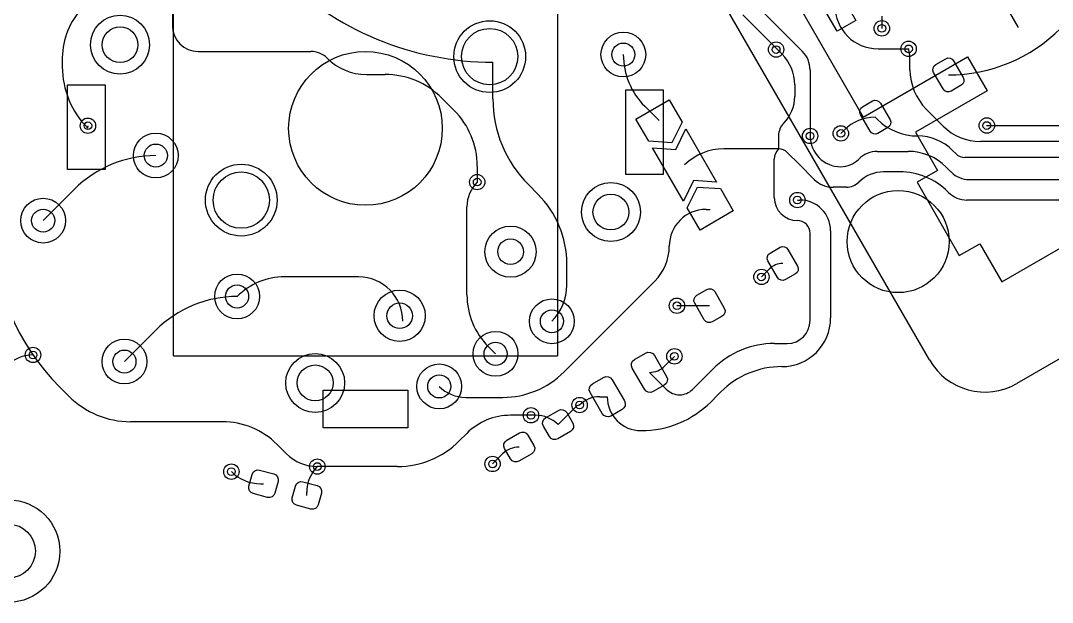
# Model space of a CAD drawing. Header units: millimetres. Extents: x -171 to 83, y -111 to 20.
# Drawn here: x -147.83 to -107.54, y -111.28 to -88.58 of the extents above; entities that cross this region are included whole.
import ezdxf

# ---------------------------------------------------------------- set-up
doc = ezdxf.new("R2010")
doc.units = ezdxf.units.MM
doc.layers.add('livello 5', color=18, linetype='Continuous', lineweight=25, true_color=0x000000)
doc.layers.add('livello 6', color=18, linetype='Continuous', lineweight=25, true_color=0x000000)

msp = doc.modelspace()

# ---------------------------------------------------------------- linework, layer by layer
at = {"layer": 'livello 5', "color": 250, "true_color": 0x3d3d3d, "flags": 128}
for points in [[(-112.3388, -101.8256), (-128.8633, -73.2043)], [(-108.8615, -88.8489), (-115.861, -76.7254)], [(-121.9233, -80.2249), (-114.9233, -92.3492)], [(-141.8612, -101.6597), (-141.8612, -84.1597)], [(-126.8612, -84.1597), (-126.8612, -101.6597)], [(-114.9233, -92.3492), (-110.8537, -89.9997)], [(-110.8537, -89.9997), (-110.0912, -91.3204)], [(-145.9912, -91.0871), (-144.5312, -91.0871)], [(-145.9912, -94.3871), (-145.9912, -91.0871)], [(-144.5312, -91.0871), (-144.5312, -94.3871)], [(-124.1912, -91.2871), (-122.7312, -91.2871)], [(-124.1912, -94.5871), (-124.1912, -91.2871)], [(-122.7312, -91.2871), (-122.7312, -94.5871)], [(-110.0912, -91.3204), (-112.8886, -92.9354)], [(-112.8886, -92.9354), (-112.0266, -94.4284)], [(-144.5312, -94.3871), (-145.9912, -94.3871)], [(-122.7312, -94.5871), (-124.1912, -94.5871)], [(-112.0266, -94.4284), (-112.8226, -94.888)], [(-112.8226, -94.888), (-111.1721, -97.7467)], [(-96.7997, -95.7408), (-108.9238, -102.7407)], [(-111.1721, -97.7467), (-110.3761, -97.2872)], [(-110.3761, -97.2872), (-109.5136, -98.7811)], [(-109.5136, -98.7811), (-106.7162, -97.166)], [(-141.8612, -101.6597), (-126.8612, -101.6597)], [(-136.0112, -103.0071), (-132.7112, -103.0071)], [(-136.0112, -104.4671), (-136.0112, -103.0071)], [(-132.7112, -103.0071), (-132.7112, -104.4671)], [(-132.7112, -104.4671), (-136.0112, -104.4671)]]:
    msp.add_lwpolyline(points, dxfattribs=at)
msp.add_lwpolyline([(-112.3389, -101.8256, 0.41419754), (-108.9238, -102.7407)], format="xyb", dxfattribs=at)
at = {"layer": 'livello 5', "color": 250, "true_color": 0x3d3d3d}
msp.add_circle((-134.3612, -92.7871), 3, dxfattribs=at)
at = {"layer": 'livello 6', "color": 133, "true_color": 0x37cbcb, "flags": 128}
for points in [[(-137.7591, -86.7356, 0.19891277), (-129.3865, -90.2036)], [(-145.3935, -88.0785, 0.19891952), (-146.1985, -90.0219)], [(-116.0269, -88.0046, 0.41421356), (-114.348, -89.6835)], [(-141.8985, -88.7835, 0.41421356), (-140.8985, -89.7835)], [(-111.5985, -90.7, 0.19891152), (-107.2202, -88.8864)], [(-135.8623, -90.0473, 0.19890892), (-136.4991, -89.7835)], [(-116.9985, -90.5078, 0.19891393), (-117.2985, -89.7835)], [(-113.0986, -90.1899, 0.0433203), (-113.1418, -89.7232)], [(-135.8623, -90.0473, 0.1989061), (-134.3262, -90.6835)], [(-124.2924, -89.9068, 0.19891915), (-123.456, -91.926)], [(-117.5985, -91.0835, 0.19891143), (-118.0935, -89.8885)], [(-146.1985, -90.3835, 0.19890692), (-145.2086, -92.7734)], [(-113.0986, -90.5, 0.19891225), (-112.4622, -92.0364)], [(-131.3793, -91.6027, 0.19890629), (-133.5985, -90.6835)], [(-129.3865, -91.6327, 0.19891116), (-127.9985, -94.9835)], [(-118.0302, -92.5835, 0.19890886), (-117.5985, -91.5414)], [(-129.9985, -94.2563, 0.19891248), (-130.8985, -92.0835)], [(-118.0302, -92.5835, 0.19890958), (-118.2302, -93.0663)], [(-114.4564, -92.35, 0.19892333), (-115.6661, -92.8511)], [(-114.3766, -92.4298, 0.19892059), (-112.7985, -93.0835)], [(-145.1985, -92.6835, 0.19943176), (-145.2086, -92.7078)], [(-111.7985, -92.7, 0.19891175), (-110.35, -93.3)], [(-116.9985, -93.0835, 0.41421356), (-115.7985, -94.2835)], [(-111.4328, -93.6492, 0.19891189), (-112.7985, -93.0835)], [(-142.5479, -93.8475, 0.19891229), (-145.7221, -95.1623)], [(-120.3726, -93.5835, 0.1989098), (-121.8985, -94.2156)], [(-118.2302, -93.5835, 0.19891918), (-118.3985, -93.9899)], [(-117.8888, -93.7249, 0.19891516), (-118.2302, -93.5835)], [(-114.3743, -93.6835, 0.19888856), (-115.0985, -93.9835)], [(-111.6864, -94.2956, 0.19891364), (-113.1642, -93.6835)], [(-111.2985, -93.7835, 0.19891199), (-110.9581, -93.9245)], [(-115.7985, -94.2835, 0.19889286), (-115.1157, -94.0007)], [(-114.1329, -94.4835, 0.19889381), (-115.0985, -94.8835)], [(-111.6207, -95.2613, 0.19891278), (-113.4985, -94.4835)], [(-111.4814, -94.5007, 0.19891977), (-110.7985, -94.7835)], [(-129.9985, -94.8835, 0.19892861), (-130.3985, -95.8492)], [(-116.8354, -94.7783, 0.19891588), (-116.0985, -95.0835)], [(-115.5814, -95.0835, 0.19894764), (-115.0985, -94.8835)], [(-126.4986, -98.0835, 0.19891468), (-127.6299, -95.3521)], [(-111.5986, -95.2835, 0.19891393), (-110.8743, -95.5835)], [(-118.3985, -95.4835, 0.41421356), (-117.4985, -96.3835)], [(-116.1985, -96.7835, 0.41421356), (-117.3985, -95.5835)], [(-121.0626, -95.9476, 0.41421356), (-122.4985, -97.3835)], [(-148.9485, -96.4835, 0.19891321), (-146.2969, -102.8852)], [(-116.9985, -96.8835, 0.41421356), (-117.4985, -96.3835)], [(-123.0642, -98.7492, 0.19891189), (-122.4985, -97.3835)], [(-118.0696, -98.0585, 0.19891756), (-118.5885, -98.2734)], [(-137.5302, -98.5835, 0.19890947), (-139.3728, -99.3468)], [(-132.9013, -100.3158, 0.41421356), (-134.6336, -98.5835)], [(-127.0815, -100.3159, 0.19889961), (-126.4985, -98.9085)], [(-139.3729, -99.3467, 0.19890989), (-142.5471, -100.6616)], [(-130.3985, -99.2835, 0.1989122), (-129.5605, -101.3066)], [(-118.0985, -102.0835, 0.41421356), (-116.1985, -100.1835)], [(-117.8985, -101.1835, 0.41421356), (-116.9985, -100.2835)], [(-118.3843, -101.1835, 0.19891219), (-120.7985, -102.1835)], [(-147.3441, -101.6291, 0.19891183), (-148.3764, -102.0567)], [(-128.9985, -103.2835, 0.19890692), (-126.6086, -102.2936)], [(-123.2758, -102.3085, 0.19888283), (-122.6745, -102.0594)], [(-118.0985, -102.0835, 0.19891461), (-120.4885, -103.0734)], [(-131.4809, -102.8559, 0.19890877), (-130.4487, -103.2835)], [(-122.6145, -102.9697, 0.19890266), (-122.0985, -103.1835)], [(-122.0985, -103.1835, 0.19888543), (-121.5864, -102.9714)], [(-145.9485, -103.2335, 0.19891219), (-143.5343, -104.2335)], [(-125.2139, -103.2585, 0.19891159), (-125.9985, -103.5835)], [(-124.9212, -103.2608, 0.41421356), (-123.5985, -104.5835)], [(-123.5985, -104.5835, 0.19891074), (-120.8672, -103.4521)], [(-125.9985, -103.5835, 0.19903311), (-126.1347, -103.6399)], [(-137.8146, -105.1174, 0.19891202), (-139.9485, -104.2335)], [(-128.6985, -103.9835, 0.19892331), (-130.4057, -104.6906)], [(-126.8408, -104.346, 0.19891048), (-127.7159, -103.9835)], [(-133.1128, -105.9835, 0.1989198), (-130.6985, -104.9835)], [(-137.4485, -105.4835, 0.19891219), (-136.2414, -105.9835)], [(-128.3563, -105.221, 0.19891644), (-129.0046, -105.4895)], [(-139.5985, -106.1835, 0.19891429), (-138.4553, -106.657)], [(-136.2414, -105.9835, 0.19892273), (-136.6534, -106.978)]]:
    msp.add_lwpolyline(points, format="xyb", dxfattribs=at)
for points in [[(-115.2088, -88.5716), (-115.9449, -88.9966), (-116.6949, -87.6975), (-115.9588, -87.2725), (-115.2088, -88.5716)], [(-141.8985, -87.6967), (-141.8985, -88.7835)], [(-118.9965, -88.0856), (-117.2985, -89.7835)], [(-118.2985, -89.6835), (-119.6258, -88.3563)], [(-114.1985, -88.4028), (-114.1985, -88.8835)], [(-140.8985, -89.7835), (-136.4991, -89.7835)], [(-118.0935, -89.8885), (-118.2985, -89.6835)], [(-114.348, -89.6835), (-113.1528, -89.6835)], [(-113.1418, -89.6945), (-113.1528, -89.6835)], [(-113.1418, -89.7232), (-113.1418, -89.6945)], [(-146.1985, -90.0219), (-146.1985, -90.3835)], [(-129.3865, -91.6327), (-129.3865, -90.2036)], [(-113.0985, -90.5), (-113.0985, -90.1899)], [(-111.0213, -90.7998), (-110.9931, -90.8829), (-110.9989, -90.9705), (-111.0377, -91.0492), (-111.1037, -91.1071), (-111.4934, -91.3321), (-111.5765, -91.3603), (-111.6641, -91.3546), (-111.7429, -91.3158), (-111.8008, -91.2498), (-112.1758, -90.6002), (-112.204, -90.5171), (-112.1982, -90.4295), (-112.1594, -90.3508), (-112.0934, -90.2929), (-111.7037, -90.0679), (-111.6206, -90.0397), (-111.533, -90.0454), (-111.4542, -90.0842), (-111.3963, -90.1502), (-111.0213, -90.7998)], [(-116.9985, -90.5078), (-116.9985, -93.0835)], [(-134.3262, -90.6835), (-133.5985, -90.6835)], [(-117.5985, -91.0835), (-117.5985, -91.5414)], [(-131.3793, -91.6027), (-130.8985, -92.0835)], [(-122.3985, -93.3495), (-123.2981, -93.2915), (-123.7981, -92.4255), (-122.499, -91.6755), (-121.999, -92.5415), (-122.3985, -93.3495)], [(-113.8792, -92.4498), (-113.851, -92.5329), (-113.8567, -92.6205), (-113.8956, -92.6992), (-113.9616, -92.7571), (-114.3513, -92.9821), (-114.4344, -93.0103), (-114.522, -93.0046), (-114.6008, -92.9658), (-114.6586, -92.8998), (-115.0336, -92.2502), (-115.0619, -92.1671), (-115.0561, -92.0795), (-115.0173, -92.0008), (-114.9513, -91.9429), (-114.5616, -91.7179), (-114.4784, -91.6897), (-114.3908, -91.6954), (-114.3121, -91.7342), (-114.2542, -91.8002), (-113.8792, -92.4498)], [(-123.456, -91.926), (-122.8985, -92.4835)], [(-111.7985, -92.7), (-112.4622, -92.0364)], [(-114.3766, -92.4299), (-114.4564, -92.35)], [(-145.2086, -92.7734), (-145.2086, -92.7078)], [(-121.5485, -94.8218), (-121.9481, -95.6298), (-123.1481, -93.5513), (-122.2485, -93.6093), (-121.849, -92.8013), (-120.649, -94.8798), (-121.5485, -94.8218)], [(-115.7985, -92.9835), (-115.6661, -92.8511)], [(-110.0985, -92.6835), (-110.0985, -92.6755)], [(-99.1985, -92.6835), (-110.0985, -92.6835)], [(-118.2302, -93.0663), (-118.2302, -93.5835)], [(-98.615, -93.3), (-110.35, -93.3)], [(-118.2302, -93.5835), (-120.3726, -93.5835)], [(-117.4302, -94.1835), (-117.8888, -93.7249)], [(-114.3743, -93.6835), (-114.1985, -93.6835)], [(-114.1985, -93.6835), (-113.1642, -93.6835)], [(-111.2985, -93.7835), (-111.4329, -93.6492)], [(-129.9985, -94.2563), (-129.9985, -94.8835)], [(-118.3985, -95.4835), (-118.3985, -93.9899)], [(-116.8354, -94.7783), (-117.4302, -94.1835)], [(-115.1157, -94.0007), (-115.0985, -93.9835)], [(-103.0985, -93.9245), (-110.9581, -93.9245)], [(-113.4985, -94.4835), (-114.1329, -94.4835)], [(-111.4985, -94.4835), (-111.6864, -94.2956)], [(-111.4814, -94.5007), (-111.4985, -94.4835)], [(-127.6299, -95.3521), (-127.9985, -94.9835)], [(-110.7985, -94.7835), (-96.8485, -94.7835)], [(-146.9473, -96.3875), (-145.7221, -95.1623)], [(-121.3985, -95.0816), (-120.499, -95.1396), (-119.999, -96.0056), (-121.2981, -96.7556), (-121.7981, -95.8896), (-121.3985, -95.0816)], [(-115.5814, -95.0835), (-116.0985, -95.0835)], [(-111.5985, -95.2835), (-111.6207, -95.2613)], [(-130.3985, -99.2835), (-130.3985, -95.8492)], [(-117.4963, -95.5835), (-117.3985, -95.5835)], [(-96.4713, -95.5835), (-110.8743, -95.5835)], [(-121.0626, -95.9476), (-120.8985, -95.9476)], [(-116.9985, -100.2835), (-116.9985, -96.8835)], [(-116.1985, -96.7835), (-116.1985, -100.1835)], [(-118.6468, -97.9587), (-118.675, -97.8756), (-118.6693, -97.788), (-118.6305, -97.7093), (-118.5645, -97.6514), (-118.1747, -97.4264), (-118.0916, -97.3982), (-118.004, -97.4039), (-117.9253, -97.4427), (-117.8674, -97.5087), (-117.4924, -98.1583), (-117.4642, -98.2414), (-117.4699, -98.329), (-117.5087, -98.4077), (-117.5747, -98.4656), (-117.9645, -98.6906), (-118.0476, -98.7188), (-118.1352, -98.7131), (-118.2139, -98.6743), (-118.2718, -98.6083), (-118.6468, -97.9587)], [(-126.4985, -98.9085), (-126.4985, -98.0835)], [(-118.5885, -98.2734), (-118.8985, -98.5835)], [(-134.6336, -98.5835), (-137.5302, -98.5835)], [(-124.8985, -100.5835), (-123.0642, -98.7492)], [(-121.5047, -99.6087), (-121.5329, -99.5256), (-121.5272, -99.438), (-121.4883, -99.3593), (-121.4223, -99.3014), (-121.0326, -99.0764), (-120.9495, -99.0482), (-120.8619, -99.0539), (-120.7832, -99.0927), (-120.7253, -99.1587), (-120.3503, -99.8083), (-120.3221, -99.8914), (-120.3278, -99.979), (-120.3666, -100.0577), (-120.4326, -100.1156), (-120.8223, -100.3406), (-120.9055, -100.3688), (-120.9931, -100.3631), (-121.0718, -100.3243), (-121.1297, -100.2583), (-121.5047, -99.6087)], [(-120.9275, -99.7085), (-122.1985, -99.7085)], [(-143.7723, -101.8868), (-142.5471, -100.6616)], [(-126.6086, -102.2936), (-124.8985, -100.5835)], [(-129.2812, -101.5859), (-129.5605, -101.3066)], [(-118.3843, -101.1835), (-117.8985, -101.1835)], [(-123.9463, -102.1471), (-123.9777, -102.0548), (-123.9713, -101.9574), (-123.9282, -101.8699), (-123.8548, -101.8056), (-123.4218, -101.5556), (-123.3294, -101.5243), (-123.2321, -101.5307), (-123.1446, -101.5738), (-123.0803, -101.6471), (-122.6053, -102.4699), (-122.574, -102.5622), (-122.5803, -102.6596), (-122.6235, -102.7471), (-122.6968, -102.8114), (-123.1298, -103.0614), (-123.2222, -103.0927), (-123.3195, -103.0863), (-123.407, -103.0432), (-123.4713, -102.9699), (-123.9463, -102.1471)], [(-122.6745, -102.0594), (-122.2985, -101.6835)], [(-123.2758, -102.3085), (-122.6146, -102.9698)], [(-121.5864, -102.9714), (-120.7985, -102.1835)], [(-125.5918, -103.0971), (-125.6231, -103.0048), (-125.6168, -102.9074), (-125.5736, -102.8199), (-125.5003, -102.7556), (-125.0673, -102.5056), (-124.9749, -102.4743), (-124.8776, -102.4807), (-124.7901, -102.5238), (-124.7258, -102.5971), (-124.2508, -103.4199), (-124.2194, -103.5122), (-124.2258, -103.6096), (-124.2689, -103.6971), (-124.3423, -103.7614), (-124.7753, -104.0114), (-124.8676, -104.0427), (-124.965, -104.0363), (-125.0525, -103.9932), (-125.1168, -103.9199), (-125.5918, -103.0971)], [(-145.9485, -103.2335), (-146.2969, -102.8852)], [(-120.4885, -103.0734), (-120.6228, -103.2078)], [(-130.4487, -103.2835), (-128.9985, -103.2835)], [(-125.2139, -103.2585), (-124.9213, -103.2585)], [(-124.9213, -103.2585), (-124.9213, -103.2608)], [(-120.8672, -103.4521), (-120.6228, -103.2078)], [(-127.4142, -104.4028), (-127.444, -104.3151), (-127.4379, -104.2226), (-127.3969, -104.1395), (-127.3273, -104.0784), (-126.8293, -103.7909), (-126.7415, -103.7611), (-126.6491, -103.7672), (-126.566, -103.8081), (-126.5049, -103.8778), (-126.2674, -104.2892), (-126.2376, -104.3769), (-126.2436, -104.4694), (-126.2846, -104.5525), (-126.3543, -104.6136), (-126.8523, -104.9011), (-126.94, -104.9309), (-127.0325, -104.9248), (-127.1156, -104.8839), (-127.1767, -104.8142), (-127.4142, -104.4028)], [(-126.8408, -104.346), (-126.1347, -103.6399)], [(-139.9485, -104.2335), (-143.5343, -104.2335)], [(-127.9485, -103.9835), (-128.6985, -103.9835)], [(-127.7159, -103.9835), (-127.9485, -103.9835)], [(-126.8408, -104.346), (-126.8531, -104.3337)], [(-130.4057, -104.6906), (-130.6985, -104.9835)], [(-128.9297, -105.2778), (-128.9595, -105.1901), (-128.9535, -105.0976), (-128.9125, -105.0145), (-128.8428, -104.9534), (-128.3448, -104.6659), (-128.2571, -104.6361), (-128.1646, -104.6422), (-128.0815, -104.6831), (-128.0204, -104.7528), (-127.7829, -105.1642), (-127.7531, -105.2519), (-127.7592, -105.3444), (-127.8002, -105.4275), (-127.8698, -105.4886), (-128.3678, -105.7761), (-128.4556, -105.8059), (-128.548, -105.7998), (-128.6311, -105.7589), (-128.6922, -105.6892), (-128.9297, -105.2778)], [(-137.4485, -105.4835), (-137.8147, -105.1174)], [(-129.3985, -105.8835), (-129.0046, -105.4895)], [(-138.7894, -106.2917), (-138.7484, -106.2086), (-138.6787, -106.1475), (-138.591, -106.1177), (-138.4985, -106.1238), (-137.9431, -106.2726), (-137.86, -106.3136), (-137.7989, -106.3833), (-137.7691, -106.471), (-137.7752, -106.5635), (-137.8981, -107.0223), (-137.9391, -107.1054), (-138.0087, -107.1665), (-138.0965, -107.1963), (-138.189, -107.1903), (-138.7444, -107.0414), (-138.8275, -107.0005), (-138.8886, -106.9308), (-138.9184, -106.843), (-138.9123, -106.7506), (-138.7894, -106.2917)], [(-133.1128, -105.9835), (-136.2414, -105.9835)], [(-138.4553, -106.657), (-138.3437, -106.657)], [(-137.099, -106.7447), (-137.058, -106.6616), (-136.9883, -106.6005), (-136.9006, -106.5707), (-136.8081, -106.5767), (-136.2527, -106.7256), (-136.1696, -106.7665), (-136.1085, -106.8362), (-136.0787, -106.924), (-136.0848, -107.0164), (-136.2077, -107.4753), (-136.2487, -107.5584), (-136.3184, -107.6195), (-136.4061, -107.6493), (-136.4986, -107.6432), (-137.054, -107.4944), (-137.1371, -107.4534), (-137.1982, -107.3837), (-137.228, -107.296), (-137.2219, -107.2035), (-137.099, -106.7447)], [(-136.6534, -107.11), (-136.6534, -106.978)]]:
    msp.add_lwpolyline(points, dxfattribs=at)
at = {"layer": 'livello 6', "color": 133, "true_color": 0x37cbcb}
for centre, radius in [((-143.9455, -89.5218), 1.15), ((-143.9455, -89.5218), 1.15), ((-129.5115, -89.9871), 1.4), ((-124.2924, -89.9068), 0.875), ((-124.2924, -89.9068), 0.875), ((-142.5479, -93.8475), 0.875), ((-142.5479, -93.8475), 0.875), ((-139.211, -95.5871), 1.4), ((-124.777, -96.0525), 1.15), ((-124.777, -96.0525), 1.15), ((-146.9473, -96.3875), 0.875), ((-146.9473, -96.3875), 0.875), ((-128.6962, -97.5993), 1), ((-139.3729, -99.3468), 0.875), ((-139.3729, -99.3468), 0.875), ((-133.0263, -100.0993), 1), ((-127.0815, -100.3159), 0.875), ((-129.2812, -101.5859), 0.875), ((-143.7723, -101.8868), 0.875), ((-143.7723, -101.8868), 0.875), ((-136.3255, -102.72), 1.15), ((-136.3255, -102.72), 1.15), ((-131.4809, -102.8559), 0.875)]:
    msp.add_circle(centre, radius, dxfattribs=at)
at = {"layer": 'livello 6', "color": 250, "true_color": 0x121212}
for centre, radius in [((-114.1985, -88.8835), 0.3), ((-118.3255, -89.7104), 0.3), ((-113.1528, -89.6835), 0.3), ((-145.1985, -92.6835), 0.3), ((-110.0985, -92.6755), 0.3), ((-116.9985, -93.0835), 0.3), ((-115.7985, -92.9835), 0.3), ((-129.9985, -94.8835), 0.3), ((-117.4963, -95.5835), 0.3), ((-118.8985, -98.5835), 0.3), ((-122.1985, -99.7085), 0.3), ((-147.3441, -101.6291), 0.3), ((-122.2985, -101.6835), 0.3), ((-125.9985, -103.5835), 0.3), ((-127.8985, -103.9835), 0.3), ((-139.5985, -106.1835), 0.3), ((-136.2414, -105.9835), 0.3), ((-129.3985, -105.8835), 0.3), ((-148.2985, -109.2835), 2)]:
    msp.add_circle(centre, radius, dxfattribs=at)
at = {"layer": 'livello 6', "color": 18, "true_color": 0x000000}
for centre, radius in [((-143.9455, -89.5218), 0.7), ((-143.9455, -89.5218), 0.7), ((-129.5115, -89.9871), 1.1), ((-114.1985, -88.8835), 0.15), ((-124.2924, -89.9068), 0.45), ((-124.2924, -89.9068), 0.45), ((-118.3255, -89.7104), 0.15), ((-113.1528, -89.6835), 0.15), ((-145.1985, -92.6835), 0.15), ((-110.0985, -92.6755), 0.15), ((-116.9985, -93.0835), 0.15), ((-115.7985, -92.9835), 0.15), ((-142.5479, -93.8475), 0.45), ((-142.5479, -93.8475), 0.45), ((-139.211, -95.5871), 1.1), ((-129.9985, -94.8835), 0.15), ((-124.777, -96.0525), 0.7), ((-124.777, -96.0525), 0.7), ((-117.4963, -95.5835), 0.15), ((-113.5603, -97.2038), 1.9939), ((-146.9473, -96.3875), 0.45), ((-146.9473, -96.3875), 0.45), ((-128.6962, -97.5993), 0.5), ((-118.8985, -98.5835), 0.15), ((-139.3729, -99.3468), 0.45), ((-139.3729, -99.3468), 0.45), ((-133.0263, -100.0993), 0.5), ((-127.0815, -100.3159), 0.45), ((-122.1985, -99.7085), 0.15), ((-147.3441, -101.6291), 0.15), ((-143.7723, -101.8868), 0.45), ((-143.7723, -101.8868), 0.45), ((-129.2812, -101.5859), 0.45), ((-122.2985, -101.6835), 0.15), ((-136.3255, -102.72), 0.7), ((-136.3255, -102.72), 0.7), ((-131.4809, -102.8559), 0.45), ((-125.9985, -103.5835), 0.15), ((-127.8985, -103.9835), 0.15), ((-136.2414, -105.9835), 0.15), ((-129.3985, -105.8835), 0.15), ((-139.5985, -106.1835), 0.15), ((-148.2985, -109.2835), 1.05)]:
    msp.add_circle(centre, radius, dxfattribs=at)

doc.saveas('drawing.dxf')
